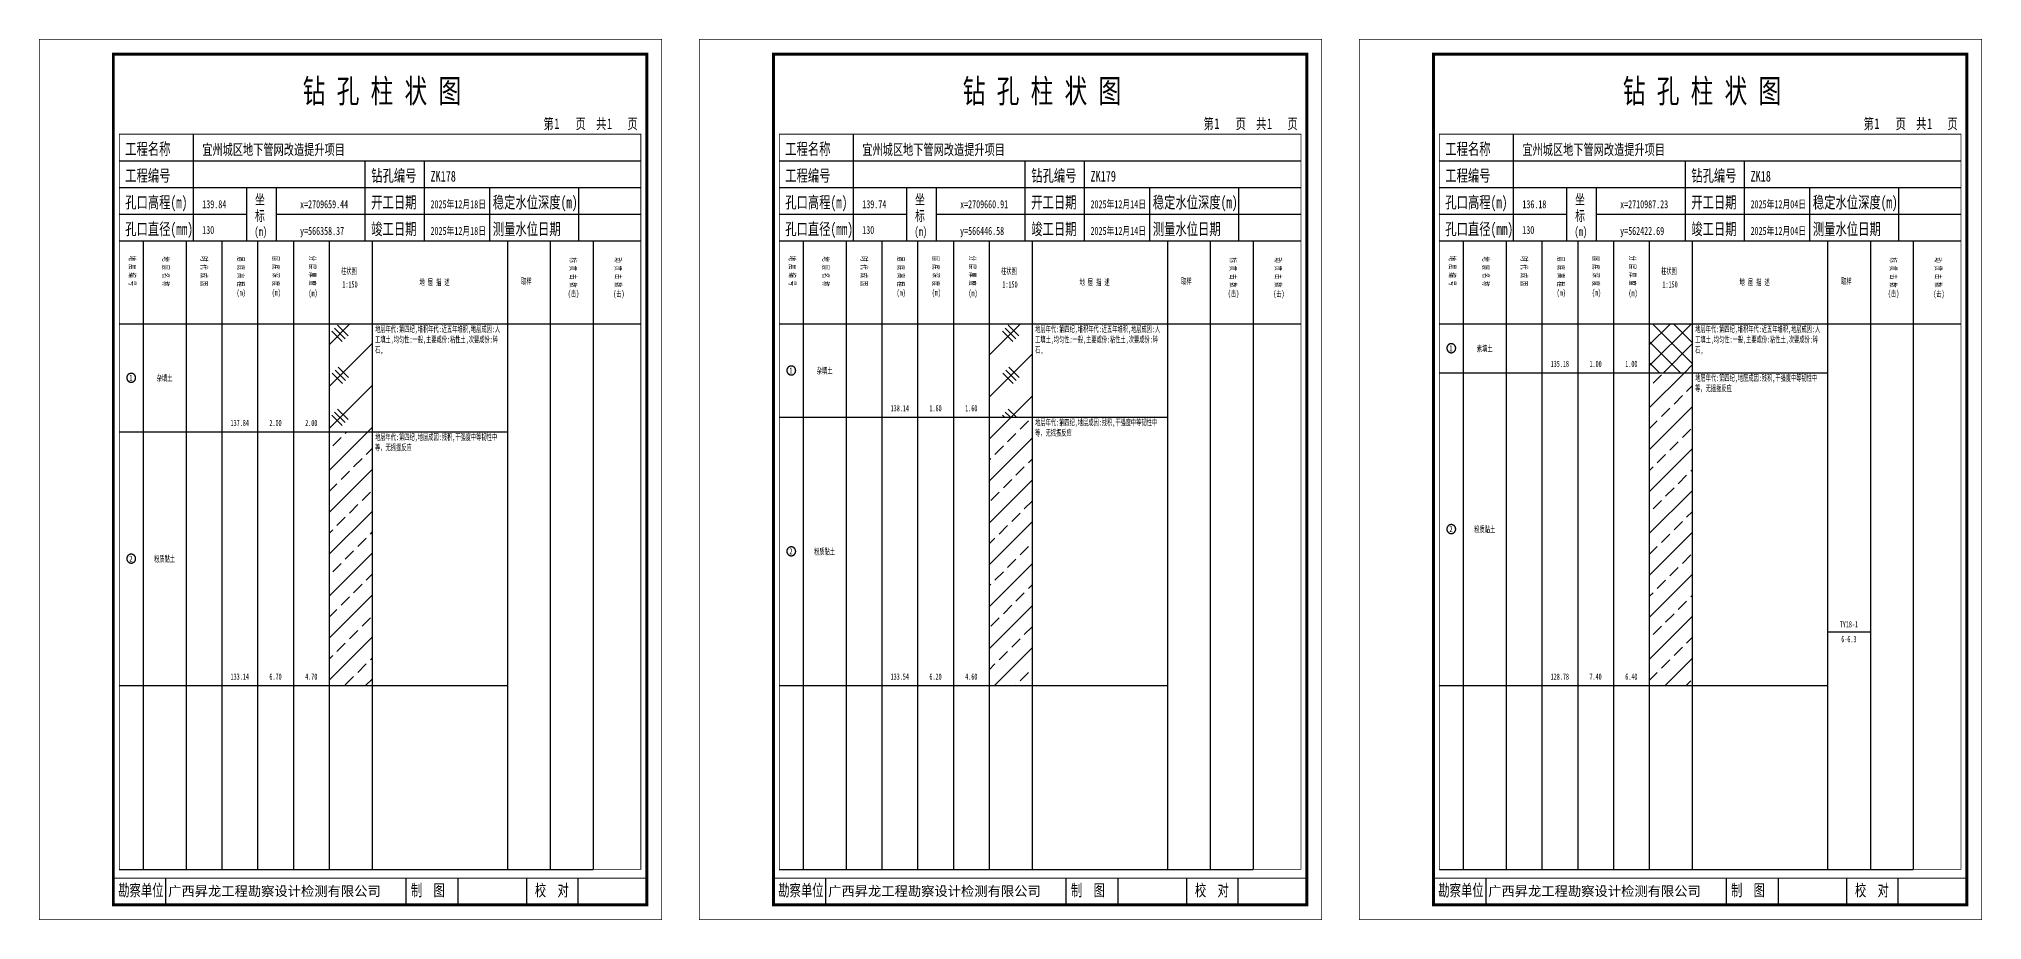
# Model space of a CAD drawing. Header units: millimetres. Extents: x 0 to 2711117, y 0 to 567555.
# Drawn here: x 42310 to 42966, y 0 to 297 of the extents above; entities that cross this region are included whole.
import ezdxf
from ezdxf.enums import TextEntityAlignment as Align

# ---------------------------------------------------------------- set-up
doc = ezdxf.new("R2010")
doc.units = ezdxf.units.MM
doc.layers.add('GICAD_POU_TEXTS', color=7, linetype='Continuous')
doc.layers.add('勘察点图例', color=7, linetype='Continuous')
doc.styles.add('HEAD_FONT', font='simfang.ttf', dxfattribs={"width": 0.6})
doc.styles.add('HEAD_FONT2', font='simfang.ttf', dxfattribs={"width": 0.6})
doc.styles.add('HT', font='simhei.ttf')
doc.styles.add('LZ_FONT', font='simfang.ttf', dxfattribs={"width": 0.7, "height": 8})
doc.styles.add('成果图图块', font='simfang.ttf', dxfattribs={"height": 2.5})
doc.styles.add('成果图表体', font='simfang.ttf', dxfattribs={"width": 0.6, "height": 2.1})
pattern_1 = [(45, (0, 0), (-7.0710678, 7.0710678), []), (135, (2.5, -1), (-14.142136, -14.142136), [5, -15]), (135, (1.5, -2), (-14.142136, -14.142136), [5, -15]), (135, (0.5, -3), (-14.142136, -14.142136), [5, -15]), (135, (16.5, -1), (-14.142136, -14.142136), [5, -15]), (135, (15.5, -2), (-14.142136, -14.142136), [5, -15]), (135, (14.5, -3), (-14.142136, -14.142136), [5, -15])]
pattern_2 = [(45, (0, 0), (-7.0710678, 7.0710678), []), (45, (7.071, 0), (-7.0710678, 7.0710678), [4, -2])]

# ---------------------------------------------------------------- blocks, each defined once
blk = doc.blocks.new('ZK178')
for p, q in [((52, 229), (52, 265)), ((27, 256), (203, 256)), ((110, 229), (110, 256)), ((130, 229), (130, 256)), ((27, 247), (203, 247)), ((70, 229), (70, 247)), ((80, 229), (80, 247)), ((152, 229), (152, 247)), ((182, 229), (182, 247)), ((27, 238), (70, 238)), ((80, 238), (203, 238)), ((27, 229), (35.05, 229)), ((35.05, 229), (35.05, 17)), ((35.05, 229), (49.53, 229)), ((49.53, 229), (49.53, 17)), ((49.53, 229), (61.6, 229)), ((61.6, 229), (61.6, 17)), ((61.6, 229), (73.68, 229)), ((73.68, 229), (73.68, 17)), ((73.68, 229), (85.75, 229)), ((85.75, 229), (85.75, 17)), ((85.75, 229), (97.82, 229)), ((97.82, 229), (97.82, 17)), ((97.82, 229), (112.3, 229)), ((112.3, 229), (112.3, 17)), ((112.3, 229), (157.93, 229)), ((157.93, 229), (157.93, 17)), ((157.93, 229), (172.42, 229)), ((172.42, 229), (172.42, 17)), ((172.42, 229), (186.9, 229)), ((186.9, 229), (186.9, 17)), ((186.9, 229), (203, 229)), ((27, 201), (203, 201)), ((27, 17), (35.05, 17)), ((35.05, 17), (49.53, 17)), ((42.74, 4.95), (42.74, 13.95)), ((42.74, 4.95), (42.74, 13.95)), ((49.53, 17), (61.6, 17)), ((61.6, 17), (73.68, 17)), ((73.68, 17), (85.75, 17)), ((85.75, 17), (97.82, 17)), ((97.82, 17), (112.3, 17)), ((112.3, 17), (157.93, 17)), ((123.83, 4.95), (123.83, 13.95)), ((141.38, 4.95), (141.38, 13.95)), ((157.93, 17), (172.42, 17)), ((164.48, 4.95), (164.48, 13.95)), ((172.42, 17), (186.9, 17)), ((181.84, 4.95), (181.84, 13.95)), ((181.84, 4.95), (181.84, 13.95))]:
    blk.add_line(p, q)
for points, const_width in [([(0, 0), (210, 0), (210, 297), (0, 297)], 0.25), ([(25, 5), (205, 5), (205, 292), (25, 292)], 1), ([(27, 265), (203, 265), (203, 17), (27, 17)], 0.3)]:
    blk.add_lwpolyline(points, close=True, dxfattribs=dict(const_width=const_width))
at = {"const_width": 0.3}
for points in [[(27, 229), (203, 229)], [(25, 14), (205, 14)]]:
    blk.add_lwpolyline(points, dxfattribs=at)
at = {"style": 'LZ_FONT', "width": 0.7}
for s, height, p in [('钻 孔 柱 状 图', 8, (88.9, 275.54)), ('第', 3.6, (170.12, 266.7)), ('1', 3.6, (173.78, 266.75)), ('页', 3.6, (180.96, 266.7)), ('共', 3.6, (187.88, 266.7)), ('1', 3.6, (191.54, 266.7)), ('页', 3.6, (198.44, 266.7)), ('工程名称', 4, (29, 258)), ('宜州城区地下管网改造提升项目', 3.6, (55, 258)), ('工程编号', 4, (29, 249)), ('钻孔编号', 4, (112, 249)), ('ZK178', 3.6, (132, 249)), ('孔口高程(m)', 4, (29, 240)), ('139.84', 2.7, (55, 240)), ('坐', 3.5, (72.79, 241.24)), ('x=2709659.44', 2.7, (88, 240)), ('开工日期', 4, (112, 240)), ('2025年12月18日', 2.7, (132, 240)), ('稳定水位深度(m)', 4, (153, 240)), ('标', 3.5, (72.79, 235.7)), ('孔口直径(mm)', 4, (29, 231)), ('130', 2.7, (54.98, 231.31)), ('(m) ', 3, (72.59, 230.65)), ('y=566358.37', 2.7, (88, 231)), ('竣工日期', 4, (112, 231)), ('2025年12月18日', 2.7, (132, 231)), ('测量水位日期', 4, (153, 231)), ('勘察单位', 4, (26.65, 7.95)), ('制  图', 4, (125.4, 7.95)), ('校  对', 4, (167.22, 7.95))]:
    blk.add_text(s, height=height, dxfattribs=at).set_placement(p)
at = {"style": 'HT'}
blk.add_text('广西昇龙工程勘察设计检测有限公司', height=3.2865, dxfattribs=at).set_placement((43.48, 8.02))
at = {"char_height": 2.1, "width": 22.806, "attachment_point": 1, "rotation": 270, "style": 'HEAD_FONT'}
for s, insert in [('地 层 编 号', (32.46, 223.92)), ('地 层 名 称', (43.79, 223.76)), ('时 代 成 因', (56.67, 223.83)), ('层 底 高 程', (69.07, 223.71)), ('层 底 深 度', (80.9, 223.91)), ('分 层 厚 度', (93.26, 224.01)), ('标 贯 击 数', (181.21, 223.37)), ('动 贯 击 数', (196.38, 223.43))]:
    blk.add_mtext(s, dxfattribs=dict(at, insert=insert))
at = {"char_height": 2.1, "attachment_point": 1}
for s, insert, width, style in [('柱状图', (101.82, 219.87), 7.855, 'HEAD_FONT2'), ('地 层 描 述', (128.29, 216.11), 22.0781, 'HEAD_FONT2'), ('取样', (162.58, 216.44), 7.855, 'HEAD_FONT2'), ('(m)', (66.58, 212.56), 4.7944, 'HEAD_FONT'), ('(m)', (78.47, 212.61), 4.7944, 'HEAD_FONT'), ('(m)', (90.81, 212.43), 4.7944, 'HEAD_FONT'), ('1:150', (102.26, 215.36), 6.9223, 'HEAD_FONT2'), ('(击)', (178.33, 212.31), 7.855, 'HEAD_FONT2'), ('(击)', (193.64, 212.22), 7.855, 'HEAD_FONT2')]:
    blk.add_mtext(s, dxfattribs=dict(at, insert=insert, width=width, style=style))
blk = doc.blocks.new('ZK178_0')
at = {"color": 7}
blk.add_polyline3d([(-1.5, 0.02, 0), (-1.5, -0.06, 0), (-1.49, -0.13, 0), (-1.48, -0.2, 0), (-1.47, -0.28, 0), (-1.46, -0.35, 0), (-1.44, -0.42, 0), (-1.41, -0.49, 0), (-1.39, -0.56, 0), (-1.36, -0.63, 0), (-1.32, -0.69, 0), (-1.29, -0.76, 0), (-1.25, -0.82, 0), (-1.2, -0.88, 0), (-1.16, -0.94, 0), (-1.11, -0.99, 0), (-1.06, -1.04, 0), (-1.01, -1.1, 0), (-0.95, -1.14, 0), (-0.89, -1.19, 0), (-0.83, -1.23, 0), (-0.77, -1.27, 0), (-0.71, -1.31, 0), (-0.64, -1.34, 0), (-0.57, -1.37, 0), (-0.51, -1.4, 0), (-0.44, -1.42, 0), (-0.36, -1.44, 0), (-0.29, -1.46, 0), (-0.22, -1.47, 0), (-0.15, -1.48, 0), (-0.07, -1.48, 0), (0, -1.48, 0), (0.07, -1.48, 0), (0.15, -1.48, 0), (0.22, -1.47, 0), (0.29, -1.46, 0), (0.36, -1.44, 0), (0.44, -1.42, 0), (0.51, -1.4, 0), (0.57, -1.37, 0), (0.64, -1.34, 0), (0.71, -1.31, 0), (0.77, -1.27, 0), (0.83, -1.23, 0), (0.89, -1.19, 0), (0.95, -1.14, 0), (1.01, -1.1, 0), (1.06, -1.04, 0), (1.11, -0.99, 0), (1.16, -0.94, 0), (1.2, -0.88, 0), (1.25, -0.82, 0), (1.29, -0.76, 0), (1.32, -0.69, 0), (1.36, -0.63, 0), (1.39, -0.56, 0), (1.41, -0.49, 0), (1.44, -0.42, 0), (1.46, -0.35, 0), (1.47, -0.28, 0), (1.48, -0.2, 0), (1.49, -0.13, 0), (1.5, -0.06, 0), (1.5, 0.02, 0), (1.5, 0.09, 0), (1.49, 0.16, 0), (1.48, 0.24, 0), (1.47, 0.31, 0), (1.46, 0.38, 0), (1.44, 0.45, 0), (1.41, 0.52, 0), (1.39, 0.59, 0), (1.36, 0.66, 0), (1.32, 0.72, 0), (1.29, 0.79, 0), (1.25, 0.85, 0), (1.2, 0.91, 0), (1.16, 0.97, 0), (1.11, 1.02, 0), (1.06, 1.08, 0), (1.01, 1.13, 0), (0.95, 1.18, 0), (0.89, 1.22, 0), (0.83, 1.26, 0), (0.77, 1.3, 0), (0.71, 1.34, 0), (0.64, 1.37, 0), (0.57, 1.4, 0), (0.51, 1.43, 0), (0.44, 1.45, 0), (0.36, 1.47, 0), (0.29, 1.49, 0), (0.22, 1.5, 0), (0.15, 1.51, 0), (0.07, 1.51, 0), (0, 1.52, 0), (-0.07, 1.51, 0), (-0.15, 1.51, 0), (-0.22, 1.5, 0), (-0.29, 1.49, 0), (-0.36, 1.47, 0), (-0.44, 1.45, 0), (-0.51, 1.43, 0), (-0.57, 1.4, 0), (-0.64, 1.37, 0), (-0.71, 1.34, 0), (-0.77, 1.3, 0), (-0.83, 1.26, 0), (-0.89, 1.22, 0), (-0.95, 1.18, 0), (-1.01, 1.13, 0), (-1.06, 1.08, 0), (-1.11, 1.02, 0), (-1.16, 0.97, 0), (-1.2, 0.91, 0), (-1.25, 0.85, 0), (-1.29, 0.79, 0), (-1.32, 0.72, 0), (-1.36, 0.66, 0), (-1.39, 0.59, 0), (-1.41, 0.52, 0), (-1.44, 0.45, 0), (-1.46, 0.38, 0), (-1.47, 0.31, 0), (-1.48, 0.24, 0), (-1.49, 0.16, 0), (-1.5, 0.09, 0), (-1.5, 0.02, 0)], dxfattribs=at)
at = {"layer": 'GICAD_POU_TEXTS', "color": 7, "style": '成果图图块', "width": 0.7}
blk.add_text('1', height=2, dxfattribs=at).set_placement((-0.09, -0.99), align=Align.CENTER)
blk = doc.blocks.new('ZK178_1')
at = {"color": 7}
blk.add_polyline3d([(-1.5, 0.02, 0), (-1.5, -0.06, 0), (-1.49, -0.13, 0), (-1.48, -0.2, 0), (-1.47, -0.28, 0), (-1.46, -0.35, 0), (-1.44, -0.42, 0), (-1.41, -0.49, 0), (-1.39, -0.56, 0), (-1.36, -0.63, 0), (-1.32, -0.69, 0), (-1.29, -0.76, 0), (-1.25, -0.82, 0), (-1.2, -0.88, 0), (-1.16, -0.94, 0), (-1.11, -0.99, 0), (-1.06, -1.04, 0), (-1.01, -1.1, 0), (-0.95, -1.14, 0), (-0.89, -1.19, 0), (-0.83, -1.23, 0), (-0.77, -1.27, 0), (-0.71, -1.31, 0), (-0.64, -1.34, 0), (-0.57, -1.37, 0), (-0.51, -1.4, 0), (-0.44, -1.42, 0), (-0.36, -1.44, 0), (-0.29, -1.46, 0), (-0.22, -1.47, 0), (-0.15, -1.48, 0), (-0.07, -1.48, 0), (0, -1.48, 0), (0.07, -1.48, 0), (0.15, -1.48, 0), (0.22, -1.47, 0), (0.29, -1.46, 0), (0.36, -1.44, 0), (0.44, -1.42, 0), (0.51, -1.4, 0), (0.57, -1.37, 0), (0.64, -1.34, 0), (0.71, -1.31, 0), (0.77, -1.27, 0), (0.83, -1.23, 0), (0.89, -1.19, 0), (0.95, -1.14, 0), (1.01, -1.1, 0), (1.06, -1.04, 0), (1.11, -0.99, 0), (1.16, -0.94, 0), (1.2, -0.88, 0), (1.25, -0.82, 0), (1.29, -0.76, 0), (1.32, -0.69, 0), (1.36, -0.63, 0), (1.39, -0.56, 0), (1.41, -0.49, 0), (1.44, -0.42, 0), (1.46, -0.35, 0), (1.47, -0.28, 0), (1.48, -0.2, 0), (1.49, -0.13, 0), (1.5, -0.06, 0), (1.5, 0.02, 0), (1.5, 0.09, 0), (1.49, 0.16, 0), (1.48, 0.24, 0), (1.47, 0.31, 0), (1.46, 0.38, 0), (1.44, 0.45, 0), (1.41, 0.52, 0), (1.39, 0.59, 0), (1.36, 0.66, 0), (1.32, 0.72, 0), (1.29, 0.79, 0), (1.25, 0.85, 0), (1.2, 0.91, 0), (1.16, 0.97, 0), (1.11, 1.02, 0), (1.06, 1.08, 0), (1.01, 1.13, 0), (0.95, 1.18, 0), (0.89, 1.22, 0), (0.83, 1.26, 0), (0.77, 1.3, 0), (0.71, 1.34, 0), (0.64, 1.37, 0), (0.57, 1.4, 0), (0.51, 1.43, 0), (0.44, 1.45, 0), (0.36, 1.47, 0), (0.29, 1.49, 0), (0.22, 1.5, 0), (0.15, 1.51, 0), (0.07, 1.51, 0), (0, 1.52, 0), (-0.07, 1.51, 0), (-0.15, 1.51, 0), (-0.22, 1.5, 0), (-0.29, 1.49, 0), (-0.36, 1.47, 0), (-0.44, 1.45, 0), (-0.51, 1.43, 0), (-0.57, 1.4, 0), (-0.64, 1.37, 0), (-0.71, 1.34, 0), (-0.77, 1.3, 0), (-0.83, 1.26, 0), (-0.89, 1.22, 0), (-0.95, 1.18, 0), (-1.01, 1.13, 0), (-1.06, 1.08, 0), (-1.11, 1.02, 0), (-1.16, 0.97, 0), (-1.2, 0.91, 0), (-1.25, 0.85, 0), (-1.29, 0.79, 0), (-1.32, 0.72, 0), (-1.36, 0.66, 0), (-1.39, 0.59, 0), (-1.41, 0.52, 0), (-1.44, 0.45, 0), (-1.46, 0.38, 0), (-1.47, 0.31, 0), (-1.48, 0.24, 0), (-1.49, 0.16, 0), (-1.5, 0.09, 0), (-1.5, 0.02, 0)], dxfattribs=at)
at = {"layer": 'GICAD_POU_TEXTS', "color": 7, "style": '成果图图块', "width": 0.7}
blk.add_text('2', height=2, dxfattribs=at).set_placement((-0.09, -0.99), align=Align.CENTER)
blk = doc.blocks.new('ZK179')
for p, q in [((52, 229), (52, 265)), ((27, 256), (203, 256)), ((110, 229), (110, 256)), ((130, 229), (130, 256)), ((27, 247), (203, 247)), ((70, 229), (70, 247)), ((80, 229), (80, 247)), ((152, 229), (152, 247)), ((182, 229), (182, 247)), ((27, 238), (70, 238)), ((80, 238), (203, 238)), ((27, 229), (35.05, 229)), ((35.05, 229), (35.05, 17)), ((35.05, 229), (49.53, 229)), ((49.53, 229), (49.53, 17)), ((49.53, 229), (61.6, 229)), ((61.6, 229), (61.6, 17)), ((61.6, 229), (73.68, 229)), ((73.68, 229), (73.68, 17)), ((73.68, 229), (85.75, 229)), ((85.75, 229), (85.75, 17)), ((85.75, 229), (97.82, 229)), ((97.82, 229), (97.82, 17)), ((97.82, 229), (112.3, 229)), ((112.3, 229), (112.3, 17)), ((112.3, 229), (157.93, 229)), ((157.93, 229), (157.93, 17)), ((157.93, 229), (172.42, 229)), ((172.42, 229), (172.42, 17)), ((172.42, 229), (186.9, 229)), ((186.9, 229), (186.9, 17)), ((186.9, 229), (203, 229)), ((27, 201), (203, 201)), ((27, 17), (35.05, 17)), ((35.05, 17), (49.53, 17)), ((42.74, 4.95), (42.74, 13.95)), ((42.74, 4.95), (42.74, 13.95)), ((49.53, 17), (61.6, 17)), ((61.6, 17), (73.68, 17)), ((73.68, 17), (85.75, 17)), ((85.75, 17), (97.82, 17)), ((97.82, 17), (112.3, 17)), ((112.3, 17), (157.93, 17)), ((123.83, 4.95), (123.83, 13.95)), ((141.38, 4.95), (141.38, 13.95)), ((157.93, 17), (172.42, 17)), ((164.48, 4.95), (164.48, 13.95)), ((172.42, 17), (186.9, 17)), ((181.84, 4.95), (181.84, 13.95)), ((181.84, 4.95), (181.84, 13.95))]:
    blk.add_line(p, q)
for points, const_width in [([(0, 0), (210, 0), (210, 297), (0, 297)], 0.25), ([(25, 5), (205, 5), (205, 292), (25, 292)], 1), ([(27, 265), (203, 265), (203, 17), (27, 17)], 0.3)]:
    blk.add_lwpolyline(points, close=True, dxfattribs=dict(const_width=const_width))
at = {"const_width": 0.3}
for points in [[(27, 229), (203, 229)], [(25, 14), (205, 14)]]:
    blk.add_lwpolyline(points, dxfattribs=at)
at = {"style": 'LZ_FONT', "width": 0.7}
for s, height, p in [('钻 孔 柱 状 图', 8, (88.9, 275.54)), ('第', 3.6, (170.12, 266.7)), ('1', 3.6, (173.78, 266.75)), ('页', 3.6, (180.96, 266.7)), ('共', 3.6, (187.88, 266.7)), ('1', 3.6, (191.54, 266.7)), ('页', 3.6, (198.44, 266.7)), ('工程名称', 4, (29, 258)), ('宜州城区地下管网改造提升项目', 3.6, (55, 258)), ('工程编号', 4, (29, 249)), ('钻孔编号', 4, (112, 249)), ('ZK179', 3.6, (132, 249)), ('孔口高程(m)', 4, (29, 240)), ('139.74', 2.7, (55, 240)), ('坐', 3.5, (72.79, 241.24)), ('x=2709660.91', 2.7, (88, 240)), ('开工日期', 4, (112, 240)), ('2025年12月14日', 2.7, (132, 240)), ('稳定水位深度(m)', 4, (153, 240)), ('标', 3.5, (72.79, 235.7)), ('孔口直径(mm)', 4, (29, 231)), ('130', 2.7, (54.98, 231.31)), ('(m) ', 3, (72.59, 230.65)), ('y=566446.58', 2.7, (88, 231)), ('竣工日期', 4, (112, 231)), ('2025年12月14日', 2.7, (132, 231)), ('测量水位日期', 4, (153, 231)), ('勘察单位', 4, (26.65, 7.95)), ('制  图', 4, (125.4, 7.95)), ('校  对', 4, (167.22, 7.95))]:
    blk.add_text(s, height=height, dxfattribs=at).set_placement(p)
at = {"style": 'HT'}
blk.add_text('广西昇龙工程勘察设计检测有限公司', height=3.2865, dxfattribs=at).set_placement((43.48, 8.02))
at = {"char_height": 2.1, "width": 22.806, "attachment_point": 1, "rotation": 270, "style": 'HEAD_FONT'}
for s, insert in [('地 层 编 号', (32.46, 223.92)), ('地 层 名 称', (43.79, 223.76)), ('时 代 成 因', (56.67, 223.83)), ('层 底 高 程', (69.07, 223.71)), ('层 底 深 度', (80.9, 223.91)), ('分 层 厚 度', (93.26, 224.01)), ('标 贯 击 数', (181.21, 223.37)), ('动 贯 击 数', (196.38, 223.43))]:
    blk.add_mtext(s, dxfattribs=dict(at, insert=insert))
at = {"char_height": 2.1, "attachment_point": 1}
for s, insert, width, style in [('柱状图', (101.82, 219.87), 7.855, 'HEAD_FONT2'), ('地 层 描 述', (128.29, 216.11), 22.0781, 'HEAD_FONT2'), ('取样', (162.58, 216.44), 7.855, 'HEAD_FONT2'), ('(m)', (66.58, 212.56), 4.7944, 'HEAD_FONT'), ('(m)', (78.47, 212.61), 4.7944, 'HEAD_FONT'), ('(m)', (90.81, 212.43), 4.7944, 'HEAD_FONT'), ('1:150', (102.26, 215.36), 6.9223, 'HEAD_FONT2'), ('(击)', (178.33, 212.31), 7.855, 'HEAD_FONT2'), ('(击)', (193.64, 212.22), 7.855, 'HEAD_FONT2')]:
    blk.add_mtext(s, dxfattribs=dict(at, insert=insert, width=width, style=style))
blk = doc.blocks.new('ZK179_0')
at = {"color": 7}
blk.add_polyline3d([(-1.5, 0.02, 0), (-1.5, -0.06, 0), (-1.49, -0.13, 0), (-1.48, -0.2, 0), (-1.47, -0.28, 0), (-1.46, -0.35, 0), (-1.44, -0.42, 0), (-1.41, -0.49, 0), (-1.39, -0.56, 0), (-1.36, -0.63, 0), (-1.32, -0.69, 0), (-1.29, -0.76, 0), (-1.25, -0.82, 0), (-1.2, -0.88, 0), (-1.16, -0.94, 0), (-1.11, -0.99, 0), (-1.06, -1.04, 0), (-1.01, -1.1, 0), (-0.95, -1.14, 0), (-0.89, -1.19, 0), (-0.83, -1.23, 0), (-0.77, -1.27, 0), (-0.71, -1.31, 0), (-0.64, -1.34, 0), (-0.57, -1.37, 0), (-0.51, -1.4, 0), (-0.44, -1.42, 0), (-0.36, -1.44, 0), (-0.29, -1.46, 0), (-0.22, -1.47, 0), (-0.15, -1.48, 0), (-0.07, -1.48, 0), (0, -1.48, 0), (0.07, -1.48, 0), (0.15, -1.48, 0), (0.22, -1.47, 0), (0.29, -1.46, 0), (0.36, -1.44, 0), (0.44, -1.42, 0), (0.51, -1.4, 0), (0.57, -1.37, 0), (0.64, -1.34, 0), (0.71, -1.31, 0), (0.77, -1.27, 0), (0.83, -1.23, 0), (0.89, -1.19, 0), (0.95, -1.14, 0), (1.01, -1.1, 0), (1.06, -1.04, 0), (1.11, -0.99, 0), (1.16, -0.94, 0), (1.2, -0.88, 0), (1.25, -0.82, 0), (1.29, -0.76, 0), (1.32, -0.69, 0), (1.36, -0.63, 0), (1.39, -0.56, 0), (1.41, -0.49, 0), (1.44, -0.42, 0), (1.46, -0.35, 0), (1.47, -0.28, 0), (1.48, -0.2, 0), (1.49, -0.13, 0), (1.5, -0.06, 0), (1.5, 0.02, 0), (1.5, 0.09, 0), (1.49, 0.16, 0), (1.48, 0.24, 0), (1.47, 0.31, 0), (1.46, 0.38, 0), (1.44, 0.45, 0), (1.41, 0.52, 0), (1.39, 0.59, 0), (1.36, 0.66, 0), (1.32, 0.72, 0), (1.29, 0.79, 0), (1.25, 0.85, 0), (1.2, 0.91, 0), (1.16, 0.97, 0), (1.11, 1.02, 0), (1.06, 1.08, 0), (1.01, 1.13, 0), (0.95, 1.18, 0), (0.89, 1.22, 0), (0.83, 1.26, 0), (0.77, 1.3, 0), (0.71, 1.34, 0), (0.64, 1.37, 0), (0.57, 1.4, 0), (0.51, 1.43, 0), (0.44, 1.45, 0), (0.36, 1.47, 0), (0.29, 1.49, 0), (0.22, 1.5, 0), (0.15, 1.51, 0), (0.07, 1.51, 0), (0, 1.52, 0), (-0.07, 1.51, 0), (-0.15, 1.51, 0), (-0.22, 1.5, 0), (-0.29, 1.49, 0), (-0.36, 1.47, 0), (-0.44, 1.45, 0), (-0.51, 1.43, 0), (-0.57, 1.4, 0), (-0.64, 1.37, 0), (-0.71, 1.34, 0), (-0.77, 1.3, 0), (-0.83, 1.26, 0), (-0.89, 1.22, 0), (-0.95, 1.18, 0), (-1.01, 1.13, 0), (-1.06, 1.08, 0), (-1.11, 1.02, 0), (-1.16, 0.97, 0), (-1.2, 0.91, 0), (-1.25, 0.85, 0), (-1.29, 0.79, 0), (-1.32, 0.72, 0), (-1.36, 0.66, 0), (-1.39, 0.59, 0), (-1.41, 0.52, 0), (-1.44, 0.45, 0), (-1.46, 0.38, 0), (-1.47, 0.31, 0), (-1.48, 0.24, 0), (-1.49, 0.16, 0), (-1.5, 0.09, 0), (-1.5, 0.02, 0)], dxfattribs=at)
at = {"layer": 'GICAD_POU_TEXTS', "color": 7, "style": '成果图图块', "width": 0.7}
blk.add_text('1', height=2, dxfattribs=at).set_placement((-0.09, -0.99), align=Align.CENTER)
blk = doc.blocks.new('ZK179_1')
at = {"color": 7}
blk.add_polyline3d([(-1.5, 0.02, 0), (-1.5, -0.06, 0), (-1.49, -0.13, 0), (-1.48, -0.2, 0), (-1.47, -0.28, 0), (-1.46, -0.35, 0), (-1.44, -0.42, 0), (-1.41, -0.49, 0), (-1.39, -0.56, 0), (-1.36, -0.63, 0), (-1.32, -0.69, 0), (-1.29, -0.76, 0), (-1.25, -0.82, 0), (-1.2, -0.88, 0), (-1.16, -0.94, 0), (-1.11, -0.99, 0), (-1.06, -1.04, 0), (-1.01, -1.1, 0), (-0.95, -1.14, 0), (-0.89, -1.19, 0), (-0.83, -1.23, 0), (-0.77, -1.27, 0), (-0.71, -1.31, 0), (-0.64, -1.34, 0), (-0.57, -1.37, 0), (-0.51, -1.4, 0), (-0.44, -1.42, 0), (-0.36, -1.44, 0), (-0.29, -1.46, 0), (-0.22, -1.47, 0), (-0.15, -1.48, 0), (-0.07, -1.48, 0), (0, -1.48, 0), (0.07, -1.48, 0), (0.15, -1.48, 0), (0.22, -1.47, 0), (0.29, -1.46, 0), (0.36, -1.44, 0), (0.44, -1.42, 0), (0.51, -1.4, 0), (0.57, -1.37, 0), (0.64, -1.34, 0), (0.71, -1.31, 0), (0.77, -1.27, 0), (0.83, -1.23, 0), (0.89, -1.19, 0), (0.95, -1.14, 0), (1.01, -1.1, 0), (1.06, -1.04, 0), (1.11, -0.99, 0), (1.16, -0.94, 0), (1.2, -0.88, 0), (1.25, -0.82, 0), (1.29, -0.76, 0), (1.32, -0.69, 0), (1.36, -0.63, 0), (1.39, -0.56, 0), (1.41, -0.49, 0), (1.44, -0.42, 0), (1.46, -0.35, 0), (1.47, -0.28, 0), (1.48, -0.2, 0), (1.49, -0.13, 0), (1.5, -0.06, 0), (1.5, 0.02, 0), (1.5, 0.09, 0), (1.49, 0.16, 0), (1.48, 0.24, 0), (1.47, 0.31, 0), (1.46, 0.38, 0), (1.44, 0.45, 0), (1.41, 0.52, 0), (1.39, 0.59, 0), (1.36, 0.66, 0), (1.32, 0.72, 0), (1.29, 0.79, 0), (1.25, 0.85, 0), (1.2, 0.91, 0), (1.16, 0.97, 0), (1.11, 1.02, 0), (1.06, 1.08, 0), (1.01, 1.13, 0), (0.95, 1.18, 0), (0.89, 1.22, 0), (0.83, 1.26, 0), (0.77, 1.3, 0), (0.71, 1.34, 0), (0.64, 1.37, 0), (0.57, 1.4, 0), (0.51, 1.43, 0), (0.44, 1.45, 0), (0.36, 1.47, 0), (0.29, 1.49, 0), (0.22, 1.5, 0), (0.15, 1.51, 0), (0.07, 1.51, 0), (0, 1.52, 0), (-0.07, 1.51, 0), (-0.15, 1.51, 0), (-0.22, 1.5, 0), (-0.29, 1.49, 0), (-0.36, 1.47, 0), (-0.44, 1.45, 0), (-0.51, 1.43, 0), (-0.57, 1.4, 0), (-0.64, 1.37, 0), (-0.71, 1.34, 0), (-0.77, 1.3, 0), (-0.83, 1.26, 0), (-0.89, 1.22, 0), (-0.95, 1.18, 0), (-1.01, 1.13, 0), (-1.06, 1.08, 0), (-1.11, 1.02, 0), (-1.16, 0.97, 0), (-1.2, 0.91, 0), (-1.25, 0.85, 0), (-1.29, 0.79, 0), (-1.32, 0.72, 0), (-1.36, 0.66, 0), (-1.39, 0.59, 0), (-1.41, 0.52, 0), (-1.44, 0.45, 0), (-1.46, 0.38, 0), (-1.47, 0.31, 0), (-1.48, 0.24, 0), (-1.49, 0.16, 0), (-1.5, 0.09, 0), (-1.5, 0.02, 0)], dxfattribs=at)
at = {"layer": 'GICAD_POU_TEXTS', "color": 7, "style": '成果图图块', "width": 0.7}
blk.add_text('2', height=2, dxfattribs=at).set_placement((-0.09, -0.99), align=Align.CENTER)
blk = doc.blocks.new('ZK18')
for p, q in [((52, 229), (52, 265)), ((27, 256), (203, 256)), ((110, 229), (110, 256)), ((130, 229), (130, 256)), ((27, 247), (203, 247)), ((70, 229), (70, 247)), ((80, 229), (80, 247)), ((152, 229), (152, 247)), ((182, 229), (182, 247)), ((27, 238), (70, 238)), ((80, 238), (203, 238)), ((27, 229), (35.05, 229)), ((35.05, 229), (35.05, 17)), ((35.05, 229), (49.53, 229)), ((49.53, 229), (49.53, 17)), ((49.53, 229), (61.6, 229)), ((61.6, 229), (61.6, 17)), ((61.6, 229), (73.68, 229)), ((73.68, 229), (73.68, 17)), ((73.68, 229), (85.75, 229)), ((85.75, 229), (85.75, 17)), ((85.75, 229), (97.82, 229)), ((97.82, 229), (97.82, 17)), ((97.82, 229), (112.3, 229)), ((112.3, 229), (112.3, 17)), ((112.3, 229), (157.93, 229)), ((157.93, 229), (157.93, 17)), ((157.93, 229), (172.42, 229)), ((172.42, 229), (172.42, 17)), ((172.42, 229), (186.9, 229)), ((186.9, 229), (186.9, 17)), ((186.9, 229), (203, 229)), ((27, 201), (203, 201)), ((27, 17), (35.05, 17)), ((35.05, 17), (49.53, 17)), ((42.74, 4.95), (42.74, 13.95)), ((42.74, 4.95), (42.74, 13.95)), ((49.53, 17), (61.6, 17)), ((61.6, 17), (73.68, 17)), ((73.68, 17), (85.75, 17)), ((85.75, 17), (97.82, 17)), ((97.82, 17), (112.3, 17)), ((112.3, 17), (157.93, 17)), ((123.83, 4.95), (123.83, 13.95)), ((141.38, 4.95), (141.38, 13.95)), ((157.93, 17), (172.42, 17)), ((164.48, 4.95), (164.48, 13.95)), ((172.42, 17), (186.9, 17)), ((181.84, 4.95), (181.84, 13.95)), ((181.84, 4.95), (181.84, 13.95))]:
    blk.add_line(p, q)
for points, const_width in [([(0, 0), (210, 0), (210, 297), (0, 297)], 0.25), ([(25, 5), (205, 5), (205, 292), (25, 292)], 1), ([(27, 265), (203, 265), (203, 17), (27, 17)], 0.3)]:
    blk.add_lwpolyline(points, close=True, dxfattribs=dict(const_width=const_width))
at = {"const_width": 0.3}
for points in [[(27, 229), (203, 229)], [(25, 14), (205, 14)]]:
    blk.add_lwpolyline(points, dxfattribs=at)
at = {"style": 'LZ_FONT', "width": 0.7}
for s, height, p in [('钻 孔 柱 状 图', 8, (88.9, 275.54)), ('第', 3.6, (170.12, 266.7)), ('1', 3.6, (173.78, 266.75)), ('页', 3.6, (180.96, 266.7)), ('共', 3.6, (187.88, 266.7)), ('1', 3.6, (191.54, 266.7)), ('页', 3.6, (198.44, 266.7)), ('工程名称', 4, (29, 258)), ('宜州城区地下管网改造提升项目', 3.6, (55, 258)), ('工程编号', 4, (29, 249)), ('钻孔编号', 4, (112, 249)), ('ZK18', 3.6, (132, 249)), ('孔口高程(m)', 4, (29, 240)), ('136.18', 2.7, (55, 240)), ('坐', 3.5, (72.79, 241.24)), ('x=2710987.23', 2.7, (88, 240)), ('开工日期', 4, (112, 240)), ('2025年12月04日', 2.7, (132, 240)), ('稳定水位深度(m)', 4, (153, 240)), ('标', 3.5, (72.79, 235.7)), ('孔口直径(mm)', 4, (29, 231)), ('130', 2.7, (54.98, 231.31)), ('(m) ', 3, (72.59, 230.65)), ('y=562422.69', 2.7, (88, 231)), ('竣工日期', 4, (112, 231)), ('2025年12月04日', 2.7, (132, 231)), ('测量水位日期', 4, (153, 231)), ('勘察单位', 4, (26.65, 7.95)), ('制  图', 4, (125.4, 7.95)), ('校  对', 4, (167.22, 7.95))]:
    blk.add_text(s, height=height, dxfattribs=at).set_placement(p)
at = {"style": 'HT'}
blk.add_text('广西昇龙工程勘察设计检测有限公司', height=3.2865, dxfattribs=at).set_placement((43.48, 8.02))
at = {"char_height": 2.1, "width": 22.806, "attachment_point": 1, "rotation": 270, "style": 'HEAD_FONT'}
for s, insert in [('地 层 编 号', (32.46, 223.92)), ('地 层 名 称', (43.79, 223.76)), ('时 代 成 因', (56.67, 223.83)), ('层 底 高 程', (69.07, 223.71)), ('层 底 深 度', (80.9, 223.91)), ('分 层 厚 度', (93.26, 224.01)), ('标 贯 击 数', (181.21, 223.37)), ('动 贯 击 数', (196.38, 223.43))]:
    blk.add_mtext(s, dxfattribs=dict(at, insert=insert))
at = {"char_height": 2.1, "attachment_point": 1}
for s, insert, width, style in [('柱状图', (101.82, 219.87), 7.855, 'HEAD_FONT2'), ('地 层 描 述', (128.29, 216.11), 22.0781, 'HEAD_FONT2'), ('取样', (162.58, 216.44), 7.855, 'HEAD_FONT2'), ('(m)', (66.58, 212.56), 4.7944, 'HEAD_FONT'), ('(m)', (78.47, 212.61), 4.7944, 'HEAD_FONT'), ('(m)', (90.81, 212.43), 4.7944, 'HEAD_FONT'), ('1:150', (102.26, 215.36), 6.9223, 'HEAD_FONT2'), ('(击)', (178.33, 212.31), 7.855, 'HEAD_FONT2'), ('(击)', (193.64, 212.22), 7.855, 'HEAD_FONT2')]:
    blk.add_mtext(s, dxfattribs=dict(at, insert=insert, width=width, style=style))
blk = doc.blocks.new('ZK18_0')
at = {"color": 7}
blk.add_polyline3d([(-1.5, 0.02, 0), (-1.5, -0.06, 0), (-1.49, -0.13, 0), (-1.48, -0.2, 0), (-1.47, -0.28, 0), (-1.46, -0.35, 0), (-1.44, -0.42, 0), (-1.41, -0.49, 0), (-1.39, -0.56, 0), (-1.36, -0.63, 0), (-1.32, -0.69, 0), (-1.29, -0.76, 0), (-1.25, -0.82, 0), (-1.2, -0.88, 0), (-1.16, -0.94, 0), (-1.11, -0.99, 0), (-1.06, -1.04, 0), (-1.01, -1.1, 0), (-0.95, -1.14, 0), (-0.89, -1.19, 0), (-0.83, -1.23, 0), (-0.77, -1.27, 0), (-0.71, -1.31, 0), (-0.64, -1.34, 0), (-0.57, -1.37, 0), (-0.51, -1.4, 0), (-0.44, -1.42, 0), (-0.36, -1.44, 0), (-0.29, -1.46, 0), (-0.22, -1.47, 0), (-0.15, -1.48, 0), (-0.07, -1.48, 0), (0, -1.48, 0), (0.07, -1.48, 0), (0.15, -1.48, 0), (0.22, -1.47, 0), (0.29, -1.46, 0), (0.36, -1.44, 0), (0.44, -1.42, 0), (0.51, -1.4, 0), (0.57, -1.37, 0), (0.64, -1.34, 0), (0.71, -1.31, 0), (0.77, -1.27, 0), (0.83, -1.23, 0), (0.89, -1.19, 0), (0.95, -1.14, 0), (1.01, -1.1, 0), (1.06, -1.04, 0), (1.11, -0.99, 0), (1.16, -0.94, 0), (1.2, -0.88, 0), (1.25, -0.82, 0), (1.29, -0.76, 0), (1.32, -0.69, 0), (1.36, -0.63, 0), (1.39, -0.56, 0), (1.41, -0.49, 0), (1.44, -0.42, 0), (1.46, -0.35, 0), (1.47, -0.28, 0), (1.48, -0.2, 0), (1.49, -0.13, 0), (1.5, -0.06, 0), (1.5, 0.02, 0), (1.5, 0.09, 0), (1.49, 0.16, 0), (1.48, 0.24, 0), (1.47, 0.31, 0), (1.46, 0.38, 0), (1.44, 0.45, 0), (1.41, 0.52, 0), (1.39, 0.59, 0), (1.36, 0.66, 0), (1.32, 0.72, 0), (1.29, 0.79, 0), (1.25, 0.85, 0), (1.2, 0.91, 0), (1.16, 0.97, 0), (1.11, 1.02, 0), (1.06, 1.08, 0), (1.01, 1.13, 0), (0.95, 1.18, 0), (0.89, 1.22, 0), (0.83, 1.26, 0), (0.77, 1.3, 0), (0.71, 1.34, 0), (0.64, 1.37, 0), (0.57, 1.4, 0), (0.51, 1.43, 0), (0.44, 1.45, 0), (0.36, 1.47, 0), (0.29, 1.49, 0), (0.22, 1.5, 0), (0.15, 1.51, 0), (0.07, 1.51, 0), (0, 1.52, 0), (-0.07, 1.51, 0), (-0.15, 1.51, 0), (-0.22, 1.5, 0), (-0.29, 1.49, 0), (-0.36, 1.47, 0), (-0.44, 1.45, 0), (-0.51, 1.43, 0), (-0.57, 1.4, 0), (-0.64, 1.37, 0), (-0.71, 1.34, 0), (-0.77, 1.3, 0), (-0.83, 1.26, 0), (-0.89, 1.22, 0), (-0.95, 1.18, 0), (-1.01, 1.13, 0), (-1.06, 1.08, 0), (-1.11, 1.02, 0), (-1.16, 0.97, 0), (-1.2, 0.91, 0), (-1.25, 0.85, 0), (-1.29, 0.79, 0), (-1.32, 0.72, 0), (-1.36, 0.66, 0), (-1.39, 0.59, 0), (-1.41, 0.52, 0), (-1.44, 0.45, 0), (-1.46, 0.38, 0), (-1.47, 0.31, 0), (-1.48, 0.24, 0), (-1.49, 0.16, 0), (-1.5, 0.09, 0), (-1.5, 0.02, 0)], dxfattribs=at)
at = {"layer": 'GICAD_POU_TEXTS', "color": 7, "style": '成果图图块', "width": 0.7}
blk.add_text('1', height=2, dxfattribs=at).set_placement((-0.09, -0.99), align=Align.CENTER)
blk = doc.blocks.new('ZK18_1')
at = {"color": 7}
blk.add_polyline3d([(-1.5, 0.02, 0), (-1.5, -0.06, 0), (-1.49, -0.13, 0), (-1.48, -0.2, 0), (-1.47, -0.28, 0), (-1.46, -0.35, 0), (-1.44, -0.42, 0), (-1.41, -0.49, 0), (-1.39, -0.56, 0), (-1.36, -0.63, 0), (-1.32, -0.69, 0), (-1.29, -0.76, 0), (-1.25, -0.82, 0), (-1.2, -0.88, 0), (-1.16, -0.94, 0), (-1.11, -0.99, 0), (-1.06, -1.04, 0), (-1.01, -1.1, 0), (-0.95, -1.14, 0), (-0.89, -1.19, 0), (-0.83, -1.23, 0), (-0.77, -1.27, 0), (-0.71, -1.31, 0), (-0.64, -1.34, 0), (-0.57, -1.37, 0), (-0.51, -1.4, 0), (-0.44, -1.42, 0), (-0.36, -1.44, 0), (-0.29, -1.46, 0), (-0.22, -1.47, 0), (-0.15, -1.48, 0), (-0.07, -1.48, 0), (0, -1.48, 0), (0.07, -1.48, 0), (0.15, -1.48, 0), (0.22, -1.47, 0), (0.29, -1.46, 0), (0.36, -1.44, 0), (0.44, -1.42, 0), (0.51, -1.4, 0), (0.57, -1.37, 0), (0.64, -1.34, 0), (0.71, -1.31, 0), (0.77, -1.27, 0), (0.83, -1.23, 0), (0.89, -1.19, 0), (0.95, -1.14, 0), (1.01, -1.1, 0), (1.06, -1.04, 0), (1.11, -0.99, 0), (1.16, -0.94, 0), (1.2, -0.88, 0), (1.25, -0.82, 0), (1.29, -0.76, 0), (1.32, -0.69, 0), (1.36, -0.63, 0), (1.39, -0.56, 0), (1.41, -0.49, 0), (1.44, -0.42, 0), (1.46, -0.35, 0), (1.47, -0.28, 0), (1.48, -0.2, 0), (1.49, -0.13, 0), (1.5, -0.06, 0), (1.5, 0.02, 0), (1.5, 0.09, 0), (1.49, 0.16, 0), (1.48, 0.24, 0), (1.47, 0.31, 0), (1.46, 0.38, 0), (1.44, 0.45, 0), (1.41, 0.52, 0), (1.39, 0.59, 0), (1.36, 0.66, 0), (1.32, 0.72, 0), (1.29, 0.79, 0), (1.25, 0.85, 0), (1.2, 0.91, 0), (1.16, 0.97, 0), (1.11, 1.02, 0), (1.06, 1.08, 0), (1.01, 1.13, 0), (0.95, 1.18, 0), (0.89, 1.22, 0), (0.83, 1.26, 0), (0.77, 1.3, 0), (0.71, 1.34, 0), (0.64, 1.37, 0), (0.57, 1.4, 0), (0.51, 1.43, 0), (0.44, 1.45, 0), (0.36, 1.47, 0), (0.29, 1.49, 0), (0.22, 1.5, 0), (0.15, 1.51, 0), (0.07, 1.51, 0), (0, 1.52, 0), (-0.07, 1.51, 0), (-0.15, 1.51, 0), (-0.22, 1.5, 0), (-0.29, 1.49, 0), (-0.36, 1.47, 0), (-0.44, 1.45, 0), (-0.51, 1.43, 0), (-0.57, 1.4, 0), (-0.64, 1.37, 0), (-0.71, 1.34, 0), (-0.77, 1.3, 0), (-0.83, 1.26, 0), (-0.89, 1.22, 0), (-0.95, 1.18, 0), (-1.01, 1.13, 0), (-1.06, 1.08, 0), (-1.11, 1.02, 0), (-1.16, 0.97, 0), (-1.2, 0.91, 0), (-1.25, 0.85, 0), (-1.29, 0.79, 0), (-1.32, 0.72, 0), (-1.36, 0.66, 0), (-1.39, 0.59, 0), (-1.41, 0.52, 0), (-1.44, 0.45, 0), (-1.46, 0.38, 0), (-1.47, 0.31, 0), (-1.48, 0.24, 0), (-1.49, 0.16, 0), (-1.5, 0.09, 0), (-1.5, 0.02, 0)], dxfattribs=at)
at = {"layer": 'GICAD_POU_TEXTS', "color": 7, "style": '成果图图块', "width": 0.7}
blk.add_text('2', height=2, dxfattribs=at).set_placement((-0.09, -0.99), align=Align.CENTER)

msp = doc.modelspace()

# ---------------------------------------------------------------- hatches: boundary and pattern name
at = {"layer": '勘察点图例'}
h = msp.add_hatch(dxfattribs=at)
h.set_pattern_fill('GKZTT', color=256, scale=0.5, style=0, pattern_type=2)
h.set_pattern_definition(pattern_1)
h.paths.add_polyline_path([(42408.25, 164.58), (42422.74, 164.58), (42422.74, 201), (42408.25, 201)])
h = msp.add_hatch(dxfattribs=at)
h.set_pattern_fill('GKZTT', color=256, scale=0.5, style=0, pattern_type=2)
h.set_pattern_definition(pattern_1)
h.paths.add_polyline_path([(42630.94, 169.52), (42645.43, 169.52), (42645.43, 201), (42630.94, 201)])
h = msp.add_hatch(dxfattribs=at)
h.set_pattern_fill('GKSTT', color=256, scale=0.5, style=0, pattern_type=2)
h.set_pattern_definition([(45, (0, 0), (-3.5355339, 3.5355339), []), (135, (0, 0), (-3.5355339, -3.5355339), [])])
h.paths.add_polyline_path([(42853.63, 184.51), (42868.11, 184.51), (42868.11, 201), (42853.63, 201)])
h = msp.add_hatch(dxfattribs=at)
h.set_pattern_fill('GKFZNT', color=256, scale=0.5, style=0, pattern_type=2)
h.set_pattern_definition(pattern_2)
h.paths.add_polyline_path([(42853.63, 79), (42868.11, 79), (42868.11, 184.51), (42853.63, 184.51)])
h = msp.add_hatch(dxfattribs=at)
h.set_pattern_fill('GKFZNT', color=256, scale=0.5, style=0, pattern_type=2)
h.set_pattern_definition(pattern_2)
h.paths.add_polyline_path([(42408.25, 79), (42422.74, 79), (42422.74, 164.58), (42408.25, 164.58)])
h = msp.add_hatch(dxfattribs=at)
h.set_pattern_fill('GKFZNT', color=256, scale=0.5, style=0, pattern_type=2)
h.set_pattern_definition(pattern_2)
h.paths.add_polyline_path([(42630.94, 79), (42645.43, 79), (42645.43, 169.52), (42630.94, 169.52)])

# ---------------------------------------------------------------- linework, layer by layer
for p, q in [((42782.81, 184.51), (42868.11, 184.51)), ((42868.11, 184.51), (42913.74, 184.51)), ((42337.44, 164.58), (42422.74, 164.58)), ((42422.74, 164.58), (42468.37, 164.58)), ((42560.12, 169.52), (42645.43, 169.52)), ((42645.43, 169.52), (42691.06, 169.52)), ((42913.74, 97.14), (42928.23, 97.14)), ((42337.44, 79), (42422.74, 79)), ((42422.74, 79), (42468.37, 79)), ((42560.12, 79), (42645.43, 79)), ((42645.43, 79), (42691.06, 79)), ((42782.81, 79), (42868.11, 79)), ((42868.11, 79), (42913.74, 79))]:
    msp.add_line(p, q, dxfattribs=at)

# ---------------------------------------------------------------- block references
for name, p in [('ZK178', (42310.44, 0)), ('ZK179', (42533.12, 0)), ('ZK18', (42755.81, 0)), ('ZK18_0', (42786.83, 192.76)), ('ZK178_0', (42341.46, 182.79)), ('ZK179_0', (42564.15, 185.26)), ('ZK18_1', (42786.83, 131.76)), ('ZK179_1', (42564.15, 124.26)), ('ZK178_1', (42341.46, 121.79))]:
    msp.add_blockref(name, p, dxfattribs=at)

# ---------------------------------------------------------------- texts
at = {"layer": '勘察点图例', "style": '成果图表体', "width": 0.6}
for s, p in [('素填土', (42798.1, 192.76)), ('杂填土', (42352.73, 182.79)), ('杂填土', (42575.41, 185.26)), ('135.18', (42823.45, 187.51)), ('1.00', (42835.52, 187.51)), ('1.00', (42847.59, 187.51)), ('138.14', (42600.76, 172.52)), ('1.60', (42612.83, 172.52)), ('1.60', (42624.9, 172.52)), ('137.84', (42378.08, 167.58)), ('2.00', (42390.15, 167.58)), ('2.00', (42402.22, 167.58)), ('粉质黏土', (42798.1, 131.76)), ('粉质黏土', (42575.41, 124.26)), ('粉质黏土', (42352.73, 121.79)), ('TY18-1', (42920.98, 99.64)), ('6-6.3', (42920.98, 94.64)), ('133.14', (42378.08, 82)), ('6.70', (42390.15, 82)), ('4.70', (42402.22, 82)), ('133.54', (42600.76, 82)), ('6.20', (42612.83, 82)), ('4.60', (42624.9, 82)), ('128.78', (42823.45, 82)), ('7.40', (42835.52, 82)), ('6.40', (42847.59, 82))]:
    msp.add_text(s, height=2.1, dxfattribs=at).set_placement(p, align=Align.MIDDLE)
at = {"layer": '勘察点图例', "char_height": 2.1, "width": 43.6296, "attachment_point": 1, "style": '成果图表体'}
for s, insert in [('地层年代:第四纪,堆积年代:近五年堆积,地层成因:人工填土,均匀性:一般,主要成份:粘性土,次要成份:碎石,', (42423.74, 200.3)), ('地层年代:第四纪,堆积年代:近五年堆积,地层成因:人工填土,均匀性:一般,主要成份:粘性土,次要成份:碎石,', (42646.43, 200.3)), ('地层年代:第四纪,堆积年代:近五年堆积,地层成因:人工填土,均匀性:一般,主要成份:粘性土,次要成份:碎石,', (42869.11, 200.3)), ('地层年代:第四纪,地层成因:残积,干强度中等韧性中等，无摇振反应', (42869.11, 183.81)), ('地层年代:第四纪,地层成因:残积,干强度中等韧性中等，无摇振反应', (42423.74, 163.88)), ('地层年代:第四纪,地层成因:残积,干强度中等韧性中等，无摇振反应', (42646.43, 168.82))]:
    msp.add_mtext(s, dxfattribs=dict(at, insert=insert))

doc.saveas('drawing.dxf')
